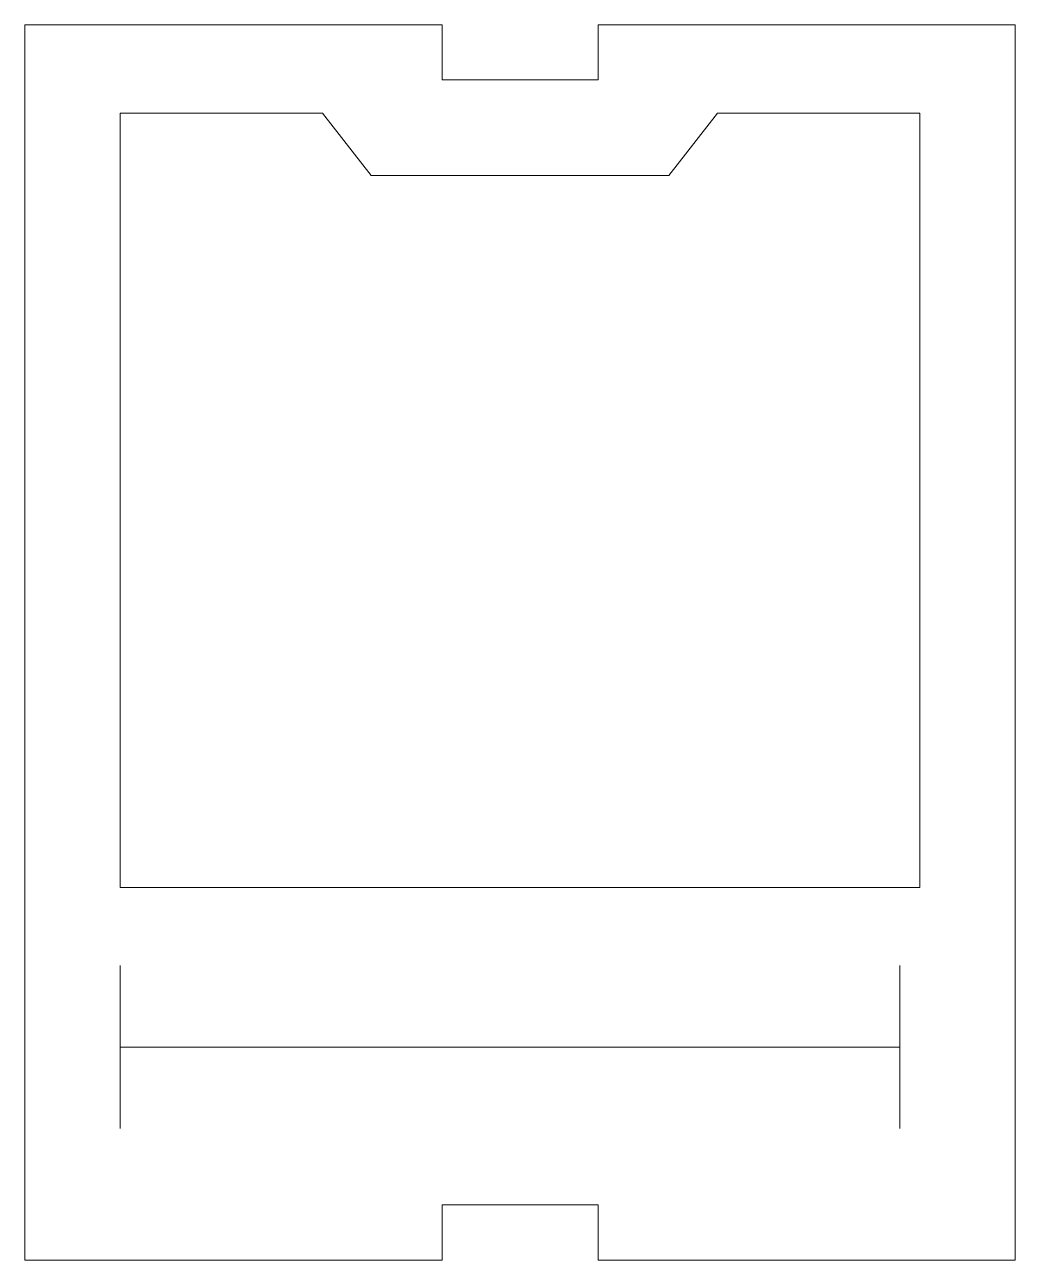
# Model space of a CAD drawing. Header units: millimetres. Extents: x -16.2 to -3.8, y 35.7 to 51.2.
import ezdxf

# ---------------------------------------------------------------- set-up
doc = ezdxf.new("R2010")
doc.units = ezdxf.units.MM
doc.header["$MEASUREMENT"] = 0
doc.layers.add('Layer 1', color=7, linetype='Continuous')

msp = doc.modelspace()

# ---------------------------------------------------------------- linework, layer by layer
at = {"layer": 'Layer 1', "color": 250, "lineweight": 9}
for points, knots in [([(-9.0536, 35.7477), (-9.0536, 35.7477), (-9.0536, 36.4419), (-9.0536, 36.4419), (-9.0536, 36.4419), (-9.0536, 36.4419), (-11.0118, 36.4419), (-11.0118, 36.4419), (-11.0118, 36.4419), (-11.0118, 36.4419), (-11.0118, 35.7477), (-11.0118, 35.7477), (-11.0118, 35.7477), (-11.0118, 35.7477), (-16.25, 35.7477), (-16.25, 35.7477), (-16.25, 35.7477), (-16.25, 35.7477), (-16.25, 51.25), (-16.25, 51.25), (-16.25, 51.25), (-16.25, 51.25), (-11.0118, 51.25), (-11.0118, 51.25), (-11.0118, 51.25), (-11.0118, 51.25), (-11.0118, 50.5585), (-11.0118, 50.5585), (-11.0118, 50.5585), (-11.0118, 50.5585), (-9.0536, 50.5585), (-9.0536, 50.5585), (-9.0536, 50.5585), (-9.0536, 50.5585), (-9.0536, 51.25), (-9.0536, 51.25), (-9.0536, 51.25), (-9.0536, 51.25), (-3.8157, 51.25), (-3.8157, 51.25), (-3.8157, 51.25), (-3.8157, 51.25), (-3.8157, 35.7477), (-3.8157, 35.7477), (-3.8157, 35.7477), (-3.8157, 35.7477), (-9.0536, 35.7477), (-9.0536, 35.7477)], [0, 0, 0, 0, 0.0769231, 0.0769231, 0.0769231, 0.0769231, 0.1538462, 0.1538462, 0.1538462, 0.1538462, 0.2307692, 0.2307692, 0.2307692, 0.2307692, 0.3076923, 0.3076923, 0.3076923, 0.3076923, 0.3846154, 0.3846154, 0.3846154, 0.3846154, 0.4615385, 0.4615385, 0.4615385, 0.4615385, 0.5384615, 0.5384615, 0.5384615, 0.5384615, 0.6153846, 0.6153846, 0.6153846, 0.6153846, 0.6923077, 0.6923077, 0.6923077, 0.6923077, 0.7692308, 0.7692308, 0.7692308, 0.7692308, 0.8461538, 0.8461538, 0.8461538, 0.8461538, 1, 1, 1, 1]), ([(-15.0498, 40.4234), (-15.0498, 40.4234), (-5.0159, 40.4234), (-5.0159, 40.4234), (-5.0159, 40.4234), (-5.0159, 40.4234), (-5.0159, 50.142), (-5.0159, 50.142), (-5.0159, 50.142), (-5.0159, 50.142), (-7.5546, 50.142), (-7.5546, 50.142), (-7.5546, 50.142), (-7.5546, 50.142), (-8.1661, 49.3586), (-8.1661, 49.3586), (-8.1661, 49.3586), (-8.1661, 49.3586), (-11.8999, 49.3586), (-11.8999, 49.3586), (-11.8999, 49.3586), (-11.8999, 49.3586), (-12.5111, 50.142), (-12.5111, 50.142), (-12.5111, 50.142), (-12.5111, 50.142), (-15.0498, 50.142), (-15.0498, 50.142), (-15.0498, 50.142), (-15.0498, 50.142), (-15.0498, 40.4234), (-15.0498, 40.4234)], [0, 0, 0, 0, 0.1111111, 0.1111111, 0.1111111, 0.1111111, 0.2222222, 0.2222222, 0.2222222, 0.2222222, 0.3333333, 0.3333333, 0.3333333, 0.3333333, 0.4444444, 0.4444444, 0.4444444, 0.4444444, 0.5555556, 0.5555556, 0.5555556, 0.5555556, 0.6666667, 0.6666667, 0.6666667, 0.6666667, 0.7777778, 0.7777778, 0.7777778, 0.7777778, 1, 1, 1, 1])]:
    msp.add_open_spline(points, degree=3, knots=knots, dxfattribs=at)
for points in [[(-15.0498, 37.4021), (-15.0498, 37.4021), (-15.0498, 39.4443), (-15.0498, 39.4443)], [(-5.2661, 37.4021), (-5.2661, 37.4021), (-5.2661, 39.4443), (-5.2661, 39.4443)], [(-15.0498, 38.4232), (-15.0498, 38.4232), (-5.2661, 38.4232), (-5.2661, 38.4232)]]:
    msp.add_open_spline(points, degree=3, dxfattribs=at)

doc.saveas('drawing.dxf')
